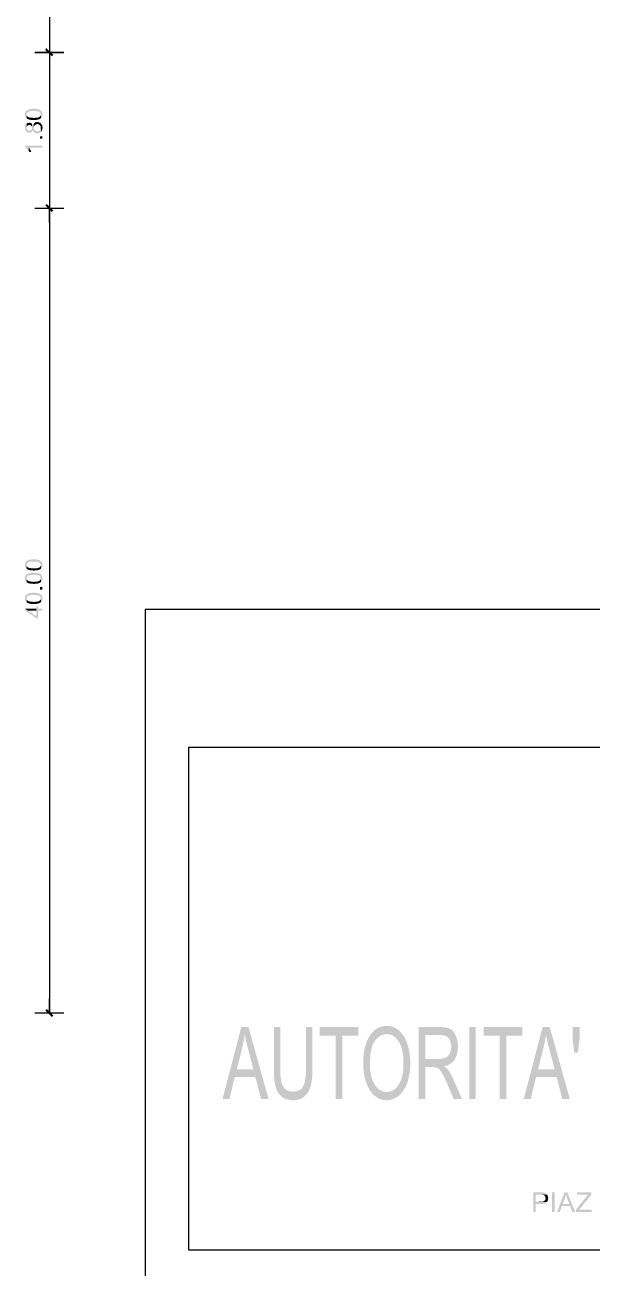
# Model space of a CAD drawing. Header units: millimetres. Extents: x -35.3 to 0.3, y 0.4 to 20.6.
# Drawn here: x -8.16 to -5.58, y 8.47 to 14.14 of the extents above; entities that cross this region are included whole.
import ezdxf

# ---------------------------------------------------------------- set-up
doc = ezdxf.new("R2010")
doc.units = ezdxf.units.MM
doc.layers.add('PDF _Geometria', color=7, linetype='Continuous')
doc.layers.add('PDF _Riempimenti solidi', color=7, linetype='Continuous')

msp = doc.modelspace()

# ---------------------------------------------------------------- hatches: boundary and pattern name
at = {"layer": 'PDF _Riempimenti solidi', "transparency": 33554559}
for points in [[(-8.1635, 13.7302), (-8.1635, 13.7277), (-8.1627, 13.726), (-8.1627, 13.7235), (-8.1618, 13.7218), (-8.161, 13.7193), (-8.1602, 13.7177), (-8.1568, 13.7143), (-8.1552, 13.7127), (-8.1552, 13.7335), (-8.1543, 13.7352), (-8.1535, 13.7368), (-8.1527, 13.7385), (-8.1493, 13.7418), (-8.1485, 13.7418), (-8.1477, 13.7427), (-8.146, 13.7435), (-8.1443, 13.7435), (-8.1427, 13.7443), (-8.141, 13.7443), (-8.1393, 13.7452), (-8.1368, 13.7452), (-8.1343, 13.746), (-8.111, 13.746), (-8.1093, 13.7452), (-8.1068, 13.7452), (-8.1052, 13.7443), (-8.1027, 13.7443), (-8.101, 13.7435), (-8.1002, 13.7427), (-8.0985, 13.7427), (-8.0968, 13.741), (-8.0952, 13.7393), (-8.0935, 13.7377), (-8.0927, 13.736), (-8.0918, 13.7343), (-8.091, 13.7327), (-8.091, 13.7302), (-8.0902, 13.7135), (-8.0885, 13.7152), (-8.0877, 13.716), (-8.086, 13.7177), (-8.0852, 13.7202), (-8.0843, 13.7218), (-8.0835, 13.7235), (-8.0835, 13.726), (-8.0827, 13.7277), (-8.0827, 13.731), (-8.0835, 13.7327), (-8.0835, 13.7377), (-8.0843, 13.7393), (-8.0852, 13.741), (-8.0868, 13.7435), (-8.0877, 13.7443), (-8.0877, 13.7452), (-8.0893, 13.7468), (-8.091, 13.7477), (-8.0927, 13.7493), (-8.0943, 13.7502), (-8.0968, 13.7518), (-8.0985, 13.7527), (-8.101, 13.7535), (-8.1027, 13.7535), (-8.1052, 13.7543), (-8.1068, 13.7552), (-8.111, 13.7552), (-8.1135, 13.756), (-8.1318, 13.756), (-8.1343, 13.7552), (-8.1385, 13.7552), (-8.1402, 13.7543), (-8.1418, 13.7543), (-8.1435, 13.7535), (-8.146, 13.7527), (-8.1477, 13.7527), (-8.1502, 13.751), (-8.1518, 13.7502), (-8.1535, 13.7493), (-8.1552, 13.7485), (-8.1602, 13.7435), (-8.161, 13.7418), (-8.161, 13.741), (-8.1618, 13.7393), (-8.1627, 13.7368), (-8.1627, 13.7352), (-8.1635, 13.7327)], [(-8.1552, 13.7127), (-8.1535, 13.7118), (-8.1518, 13.7102), (-8.1502, 13.7093), (-8.1477, 13.7085), (-8.146, 13.7077), (-8.1452, 13.7077), (-8.1435, 13.7068), (-8.1418, 13.7068), (-8.1393, 13.706), (-8.1377, 13.706), (-8.1352, 13.7052), (-8.126, 13.7052), (-8.1235, 13.7043), (-8.1218, 13.7043), (-8.1193, 13.7052), (-8.111, 13.7052), (-8.1093, 13.706), (-8.1068, 13.706), (-8.1043, 13.7068), (-8.1027, 13.7068), (-8.101, 13.7077), (-8.0985, 13.7085), (-8.0952, 13.7102), (-8.0935, 13.711), (-8.0927, 13.7118), (-8.091, 13.7127), (-8.0902, 13.7135), (-8.091, 13.7302), (-8.091, 13.7277), (-8.0918, 13.726), (-8.0927, 13.7243), (-8.0943, 13.7227), (-8.0952, 13.721), (-8.0977, 13.7193), (-8.0985, 13.7185), (-8.1002, 13.7177), (-8.1018, 13.7168), (-8.1035, 13.7168), (-8.1052, 13.716), (-8.1068, 13.716), (-8.1093, 13.7152), (-8.1168, 13.7152), (-8.1202, 13.7143), (-8.1252, 13.7143), (-8.1277, 13.7152), (-8.136, 13.7152), (-8.1377, 13.716), (-8.1402, 13.716), (-8.1418, 13.7168), (-8.1443, 13.7168), (-8.146, 13.7177), (-8.1468, 13.7185), (-8.1485, 13.7185), (-8.1502, 13.7193), (-8.151, 13.721), (-8.1543, 13.7243), (-8.1552, 13.726), (-8.1552, 13.7302)], [(-8.1635, 13.6693), (-8.1635, 13.6668), (-8.1627, 13.6643), (-8.1627, 13.6618), (-8.161, 13.6585), (-8.1602, 13.656), (-8.1585, 13.6543), (-8.1577, 13.6535), (-8.1568, 13.6527), (-8.1535, 13.6493), (-8.1518, 13.6485), (-8.1493, 13.6477), (-8.1477, 13.6477), (-8.1452, 13.6468), (-8.141, 13.6468), (-8.1393, 13.6477), (-8.1368, 13.6477), (-8.1352, 13.6485), (-8.1335, 13.6502), (-8.1318, 13.651), (-8.1302, 13.6527), (-8.1293, 13.6543), (-8.1277, 13.6568), (-8.1268, 13.6585), (-8.126, 13.656), (-8.1252, 13.6543), (-8.1243, 13.6518), (-8.1227, 13.6502), (-8.1202, 13.6477), (-8.1193, 13.6477), (-8.1177, 13.646), (-8.116, 13.6452), (-8.1135, 13.6443), (-8.1118, 13.6443), (-8.1093, 13.6435), (-8.1052, 13.6435), (-8.1027, 13.6443), (-8.101, 13.6443), (-8.0985, 13.6452), (-8.0968, 13.646), (-8.0952, 13.6468), (-8.0935, 13.6485), (-8.0918, 13.6493), (-8.0902, 13.651), (-8.091, 13.6702), (-8.091, 13.6677), (-8.0918, 13.6652), (-8.0918, 13.6635), (-8.0935, 13.6618), (-8.0943, 13.6602), (-8.0952, 13.6585), (-8.0968, 13.6568), (-8.0993, 13.656), (-8.1027, 13.6543), (-8.1052, 13.6535), (-8.1085, 13.6535), (-8.111, 13.6543), (-8.1127, 13.6552), (-8.1152, 13.656), (-8.1168, 13.6568), (-8.1185, 13.6585), (-8.1193, 13.6593), (-8.121, 13.661), (-8.1218, 13.6635), (-8.1227, 13.6652), (-8.1227, 13.6885), (-8.1243, 13.6868), (-8.1252, 13.6852), (-8.126, 13.6827), (-8.1268, 13.681), (-8.1277, 13.6835), (-8.1293, 13.6852), (-8.1302, 13.6868), (-8.131, 13.6702), (-8.131, 13.666), (-8.1318, 13.6635), (-8.1327, 13.6618), (-8.1343, 13.6602), (-8.1352, 13.6593), (-8.1368, 13.6585), (-8.1393, 13.6577), (-8.141, 13.6568), (-8.1468, 13.6568), (-8.1485, 13.6577), (-8.1502, 13.6593), (-8.1518, 13.6602), (-8.1527, 13.6618), (-8.1543, 13.6635), (-8.1552, 13.6652), (-8.1552, 13.6693), (-8.156, 13.6877), (-8.1577, 13.686), (-8.1577, 13.6852), (-8.1593, 13.6843), (-8.1602, 13.6818), (-8.161, 13.6802), (-8.1627, 13.6768), (-8.1627, 13.6743), (-8.1635, 13.6718)], [(-8.156, 13.6877), (-8.1552, 13.6693), (-8.1552, 13.6735), (-8.1543, 13.6752), (-8.1535, 13.6768), (-8.1518, 13.6785), (-8.151, 13.6802), (-8.1493, 13.681), (-8.1468, 13.6818), (-8.1452, 13.6827), (-8.1418, 13.6827), (-8.1393, 13.6818), (-8.1377, 13.6818), (-8.136, 13.6802), (-8.1343, 13.6793), (-8.1335, 13.6777), (-8.1318, 13.676), (-8.131, 13.6743), (-8.131, 13.6702), (-8.1302, 13.6868), (-8.1318, 13.6885), (-8.1335, 13.6893), (-8.1343, 13.6902), (-8.136, 13.691), (-8.1385, 13.6918), (-8.1402, 13.6927), (-8.1443, 13.6927), (-8.146, 13.6918), (-8.1485, 13.6918), (-8.1502, 13.691), (-8.1527, 13.6902), (-8.1543, 13.6893)], [(-8.1227, 13.6885), (-8.1227, 13.6693), (-8.1227, 13.6735), (-8.1218, 13.676), (-8.121, 13.6777), (-8.1193, 13.6793), (-8.1185, 13.681), (-8.1168, 13.6827), (-8.1135, 13.6843), (-8.111, 13.6852), (-8.1093, 13.686), (-8.1052, 13.686), (-8.1027, 13.6852), (-8.101, 13.6843), (-8.0985, 13.6835), (-8.0968, 13.6827), (-8.0952, 13.681), (-8.0943, 13.6802), (-8.0927, 13.6785), (-8.0918, 13.676), (-8.0918, 13.6743), (-8.091, 13.6718), (-8.091, 13.6702), (-8.0902, 13.651), (-8.0893, 13.6518), (-8.0877, 13.6535), (-8.0868, 13.6552), (-8.086, 13.6568), (-8.0852, 13.6585), (-8.0843, 13.661), (-8.0835, 13.6627), (-8.0835, 13.6652), (-8.0827, 13.6677), (-8.0827, 13.671), (-8.0835, 13.6735), (-8.0835, 13.676), (-8.0843, 13.6777), (-8.0843, 13.6802), (-8.086, 13.6835), (-8.0877, 13.6852), (-8.0885, 13.6868), (-8.0902, 13.6885), (-8.091, 13.6902), (-8.0927, 13.691), (-8.0943, 13.6927), (-8.0968, 13.6935), (-8.0985, 13.6943), (-8.1002, 13.6952), (-8.1027, 13.6952), (-8.1043, 13.696), (-8.1068, 13.696), (-8.1093, 13.6952), (-8.1118, 13.6952), (-8.1135, 13.6943), (-8.116, 13.6943), (-8.1177, 13.6927), (-8.1193, 13.6918), (-8.1202, 13.6918), (-8.1218, 13.6902)], [(-8.0843, 13.6193), (-8.0843, 13.6302), (-8.0952, 13.6302), (-8.0952, 13.6193)], [(-8.1635, 13.5885), (-8.1635, 13.5827), (-8.1627, 13.5818), (-8.161, 13.581), (-8.1593, 13.5802), (-8.1577, 13.5785), (-8.156, 13.5777), (-8.1543, 13.576), (-8.1527, 13.5735), (-8.1518, 13.5727), (-8.1502, 13.571), (-8.1493, 13.5693), (-8.1477, 13.5677), (-8.1468, 13.566), (-8.146, 13.5793), (-8.0843, 13.5793), (-8.0843, 13.5885)], [(-8.1468, 13.566), (-8.146, 13.5635), (-8.1443, 13.5618), (-8.1435, 13.5593), (-8.1343, 13.5593), (-8.1343, 13.5602), (-8.1352, 13.5618), (-8.136, 13.5635), (-8.1368, 13.566), (-8.1377, 13.5677), (-8.141, 13.5727), (-8.1418, 13.5743), (-8.1435, 13.576), (-8.1443, 13.5777), (-8.146, 13.5793)], [(-8.1635, 11.676), (-8.1635, 11.6735), (-8.1627, 11.6718), (-8.1627, 11.6693), (-8.1618, 11.6677), (-8.161, 11.6652), (-8.1602, 11.6635), (-8.1552, 11.6585), (-8.1552, 11.6793), (-8.1543, 11.681), (-8.1535, 11.6827), (-8.1527, 11.6843), (-8.1493, 11.6877), (-8.1485, 11.6877), (-8.1477, 11.6885), (-8.146, 11.6893), (-8.1443, 11.6893), (-8.1427, 11.6902), (-8.141, 11.6902), (-8.1393, 11.691), (-8.1368, 11.691), (-8.1343, 11.6918), (-8.111, 11.6918), (-8.1093, 11.691), (-8.1068, 11.691), (-8.1052, 11.6902), (-8.1027, 11.6902), (-8.101, 11.6893), (-8.1002, 11.6885), (-8.0985, 11.6885), (-8.0977, 11.6877), (-8.0968, 11.6868), (-8.0952, 11.6852), (-8.0935, 11.6835), (-8.0927, 11.6818), (-8.0918, 11.6802), (-8.091, 11.6785), (-8.091, 11.676), (-8.0902, 11.6593), (-8.0885, 11.661), (-8.0877, 11.6618), (-8.086, 11.6635), (-8.0852, 11.666), (-8.0843, 11.6677), (-8.0835, 11.6693), (-8.0835, 11.6718), (-8.0827, 11.6735), (-8.0827, 11.6768), (-8.0835, 11.6785), (-8.0835, 11.6835), (-8.0843, 11.6852), (-8.0852, 11.6868), (-8.0868, 11.6893), (-8.0877, 11.6902), (-8.0877, 11.691), (-8.0893, 11.6927), (-8.091, 11.6935), (-8.0927, 11.6952), (-8.0943, 11.696), (-8.0968, 11.6977), (-8.0985, 11.6985), (-8.101, 11.6993), (-8.1027, 11.6993), (-8.1052, 11.7002), (-8.1068, 11.701), (-8.111, 11.701), (-8.1135, 11.7018), (-8.1318, 11.7018), (-8.1343, 11.701), (-8.1385, 11.701), (-8.1402, 11.7002), (-8.1418, 11.7002), (-8.1435, 11.6993), (-8.146, 11.6985), (-8.1477, 11.6985), (-8.1502, 11.6968), (-8.1518, 11.696), (-8.1535, 11.6952), (-8.1552, 11.6943), (-8.1602, 11.6893), (-8.161, 11.6877), (-8.161, 11.6868), (-8.1618, 11.6852), (-8.1627, 11.6827), (-8.1627, 11.681), (-8.1635, 11.6785)], [(-8.1635, 11.6152), (-8.1635, 11.6127), (-8.1627, 11.611), (-8.1627, 11.6085), (-8.1618, 11.6068), (-8.161, 11.6043), (-8.1602, 11.6027), (-8.1552, 11.5977), (-8.1552, 11.6185), (-8.1543, 11.6202), (-8.1535, 11.6218), (-8.1527, 11.6235), (-8.1493, 11.6268), (-8.1485, 11.6268), (-8.1477, 11.6277), (-8.146, 11.6285), (-8.1443, 11.6285), (-8.1427, 11.6293), (-8.141, 11.6293), (-8.1393, 11.6302), (-8.1368, 11.6302), (-8.1343, 11.631), (-8.111, 11.631), (-8.1093, 11.6302), (-8.1068, 11.6302), (-8.1052, 11.6293), (-8.1027, 11.6293), (-8.101, 11.6285), (-8.1002, 11.6277), (-8.0985, 11.6277), (-8.0977, 11.6268), (-8.0968, 11.626), (-8.0952, 11.6243), (-8.0935, 11.6227), (-8.0927, 11.621), (-8.0918, 11.6193), (-8.091, 11.6177), (-8.091, 11.6152), (-8.0902, 11.5985), (-8.0885, 11.6002), (-8.0877, 11.601), (-8.086, 11.6027), (-8.0852, 11.6052), (-8.0843, 11.6068), (-8.0835, 11.6085), (-8.0835, 11.611), (-8.0827, 11.6127), (-8.0827, 11.616), (-8.0835, 11.6177), (-8.0835, 11.6227), (-8.0843, 11.6243), (-8.0852, 11.626), (-8.0868, 11.6285), (-8.0877, 11.6293), (-8.0877, 11.6302), (-8.0893, 11.6318), (-8.091, 11.6327), (-8.0927, 11.6343), (-8.0943, 11.6352), (-8.0968, 11.6368), (-8.0985, 11.6377), (-8.101, 11.6385), (-8.1027, 11.6385), (-8.1052, 11.6393), (-8.1068, 11.6402), (-8.111, 11.6402), (-8.1135, 11.641), (-8.1318, 11.641), (-8.1343, 11.6402), (-8.1385, 11.6402), (-8.1402, 11.6393), (-8.1418, 11.6393), (-8.1435, 11.6385), (-8.146, 11.6377), (-8.1477, 11.6377), (-8.1502, 11.636), (-8.1518, 11.6352), (-8.1535, 11.6343), (-8.1552, 11.6335), (-8.1602, 11.6285), (-8.161, 11.6268), (-8.161, 11.626), (-8.1618, 11.6243), (-8.1627, 11.6218), (-8.1627, 11.6202), (-8.1635, 11.6177)], [(-8.1552, 11.6585), (-8.1535, 11.6577), (-8.1518, 11.656), (-8.1502, 11.6552), (-8.1477, 11.6543), (-8.146, 11.6535), (-8.1452, 11.6535), (-8.1435, 11.6527), (-8.1418, 11.6527), (-8.1393, 11.6518), (-8.1377, 11.6518), (-8.1352, 11.651), (-8.126, 11.651), (-8.1235, 11.6502), (-8.1218, 11.6502), (-8.1193, 11.651), (-8.111, 11.651), (-8.1093, 11.6518), (-8.1068, 11.6518), (-8.1043, 11.6527), (-8.1027, 11.6527), (-8.101, 11.6535), (-8.0985, 11.6543), (-8.0968, 11.6552), (-8.0952, 11.656), (-8.0935, 11.6568), (-8.0927, 11.6577), (-8.091, 11.6585), (-8.0902, 11.6593), (-8.091, 11.676), (-8.091, 11.6735), (-8.0918, 11.6718), (-8.0927, 11.6702), (-8.0943, 11.6685), (-8.0952, 11.6668), (-8.0977, 11.6652), (-8.0985, 11.6643), (-8.1002, 11.6635), (-8.1018, 11.6627), (-8.1035, 11.6627), (-8.1052, 11.6618), (-8.1068, 11.6618), (-8.1093, 11.661), (-8.1168, 11.661), (-8.1202, 11.6602), (-8.1252, 11.6602), (-8.1277, 11.661), (-8.136, 11.661), (-8.1377, 11.6618), (-8.1402, 11.6618), (-8.1418, 11.6627), (-8.1443, 11.6627), (-8.146, 11.6635), (-8.1468, 11.6643), (-8.1485, 11.6643), (-8.1502, 11.6652), (-8.151, 11.6668), (-8.1543, 11.6702), (-8.1552, 11.6718), (-8.1552, 11.676)], [(-8.1552, 11.5977), (-8.1535, 11.5968), (-8.1518, 11.5952), (-8.1502, 11.5943), (-8.1477, 11.5935), (-8.146, 11.5927), (-8.1452, 11.5927), (-8.1435, 11.5918), (-8.1418, 11.5918), (-8.1393, 11.591), (-8.1377, 11.591), (-8.1352, 11.5902), (-8.126, 11.5902), (-8.1235, 11.5893), (-8.1218, 11.5893), (-8.1193, 11.5902), (-8.111, 11.5902), (-8.1093, 11.591), (-8.1068, 11.591), (-8.1043, 11.5918), (-8.1027, 11.5918), (-8.101, 11.5927), (-8.0985, 11.5935), (-8.0968, 11.5943), (-8.0952, 11.5952), (-8.0935, 11.596), (-8.0927, 11.5968), (-8.091, 11.5977), (-8.0902, 11.5985), (-8.091, 11.6152), (-8.091, 11.6127), (-8.0918, 11.611), (-8.0927, 11.6093), (-8.0943, 11.6077), (-8.0952, 11.606), (-8.0977, 11.6043), (-8.0985, 11.6035), (-8.1002, 11.6027), (-8.1018, 11.6018), (-8.1035, 11.6018), (-8.1052, 11.601), (-8.1068, 11.601), (-8.1093, 11.6002), (-8.1168, 11.6002), (-8.1202, 11.5993), (-8.1252, 11.5993), (-8.1277, 11.6002), (-8.136, 11.6002), (-8.1377, 11.601), (-8.1402, 11.601), (-8.1418, 11.6018), (-8.1443, 11.6018), (-8.146, 11.6027), (-8.1468, 11.6035), (-8.1485, 11.6035), (-8.1502, 11.6043), (-8.151, 11.606), (-8.1543, 11.6093), (-8.1552, 11.611), (-8.1552, 11.6152)], [(-8.0843, 11.5643), (-8.0843, 11.5752), (-8.0952, 11.5752), (-8.0952, 11.5643)], [(-8.1635, 11.5235), (-8.1635, 11.521), (-8.1627, 11.5193), (-8.1627, 11.5168), (-8.1618, 11.5152), (-8.161, 11.5127), (-8.1602, 11.511), (-8.1552, 11.506), (-8.1552, 11.5268), (-8.1543, 11.5285), (-8.1535, 11.5302), (-8.1527, 11.5318), (-8.1493, 11.5352), (-8.1485, 11.5352), (-8.1477, 11.536), (-8.146, 11.5368), (-8.1443, 11.5368), (-8.1427, 11.5377), (-8.141, 11.5377), (-8.1393, 11.5385), (-8.1368, 11.5385), (-8.1343, 11.5393), (-8.111, 11.5393), (-8.1093, 11.5385), (-8.1068, 11.5385), (-8.1052, 11.5377), (-8.1027, 11.5377), (-8.101, 11.5368), (-8.1002, 11.536), (-8.0985, 11.536), (-8.0968, 11.5343), (-8.0952, 11.5327), (-8.0935, 11.531), (-8.0927, 11.5293), (-8.0918, 11.5277), (-8.091, 11.526), (-8.091, 11.5235), (-8.0902, 11.5068), (-8.0885, 11.5085), (-8.0877, 11.5093), (-8.086, 11.511), (-8.0852, 11.5135), (-8.0843, 11.5152), (-8.0835, 11.5168), (-8.0835, 11.5193), (-8.0827, 11.521), (-8.0827, 11.5243), (-8.0835, 11.526), (-8.0835, 11.531), (-8.0843, 11.5327), (-8.0852, 11.5343), (-8.0868, 11.5368), (-8.0877, 11.5377), (-8.0877, 11.5385), (-8.0893, 11.5402), (-8.091, 11.541), (-8.0927, 11.5427), (-8.0943, 11.5435), (-8.0968, 11.5452), (-8.0985, 11.546), (-8.101, 11.5468), (-8.1027, 11.5468), (-8.1052, 11.5477), (-8.1068, 11.5485), (-8.111, 11.5485), (-8.1135, 11.5493), (-8.1318, 11.5493), (-8.1343, 11.5485), (-8.1385, 11.5485), (-8.1402, 11.5477), (-8.1418, 11.5477), (-8.1435, 11.5468), (-8.146, 11.546), (-8.1477, 11.546), (-8.1502, 11.5443), (-8.1518, 11.5435), (-8.1535, 11.5427), (-8.1552, 11.5418), (-8.1602, 11.5368), (-8.161, 11.5352), (-8.161, 11.5343), (-8.1618, 11.5327), (-8.1627, 11.5302), (-8.1627, 11.5285), (-8.1635, 11.526)], [(-8.1552, 11.506), (-8.1535, 11.5052), (-8.1518, 11.5035), (-8.1502, 11.5027), (-8.1477, 11.5018), (-8.146, 11.501), (-8.1452, 11.501), (-8.1435, 11.5002), (-8.1418, 11.5002), (-8.1393, 11.4993), (-8.1377, 11.4993), (-8.1352, 11.4985), (-8.126, 11.4985), (-8.1235, 11.4977), (-8.1218, 11.4977), (-8.1193, 11.4985), (-8.111, 11.4985), (-8.1093, 11.4993), (-8.1068, 11.4993), (-8.1043, 11.5002), (-8.1027, 11.5002), (-8.101, 11.501), (-8.0985, 11.5018), (-8.0968, 11.5027), (-8.0952, 11.5035), (-8.0935, 11.5043), (-8.0927, 11.5052), (-8.091, 11.506), (-8.0902, 11.5068), (-8.091, 11.5235), (-8.091, 11.521), (-8.0918, 11.5193), (-8.0927, 11.5177), (-8.0943, 11.516), (-8.0952, 11.5143), (-8.0977, 11.5127), (-8.0985, 11.5118), (-8.1002, 11.511), (-8.1018, 11.5102), (-8.1035, 11.5102), (-8.1052, 11.5093), (-8.1068, 11.5093), (-8.1093, 11.5085), (-8.1168, 11.5085), (-8.1202, 11.5077), (-8.1252, 11.5077), (-8.1277, 11.5085), (-8.136, 11.5085), (-8.1377, 11.5093), (-8.1402, 11.5093), (-8.1418, 11.5102), (-8.1443, 11.5102), (-8.146, 11.511), (-8.1468, 11.5118), (-8.1485, 11.5118), (-8.1502, 11.5127), (-8.151, 11.5143), (-8.1543, 11.5177), (-8.1552, 11.5193), (-8.1552, 11.5235)], [(-8.1627, 11.4768), (-8.1627, 11.4693), (-8.1118, 11.4335), (-8.1035, 11.4335), (-8.1035, 11.4677), (-8.0843, 11.4677), (-8.0843, 11.4768), (-8.1035, 11.4768), (-8.1035, 11.4877), (-8.1118, 11.4877), (-8.1118, 11.4427), (-8.1477, 11.4677)], [(-8.1627, 11.4768), (-8.1477, 11.4677), (-8.1118, 11.4677), (-8.1118, 11.4427), (-8.1118, 11.4768)], [(-7.1443, 9.5693), (-7.1768, 9.5693), (-7.2627, 9.241), (-7.231, 9.241), (-7.2068, 9.341), (-7.1127, 9.341), (-7.1977, 9.376), (-7.1735, 9.4718), (-7.1735, 9.4727), (-7.171, 9.4818), (-7.1693, 9.4902), (-7.1677, 9.4993), (-7.1652, 9.5077), (-7.1643, 9.5168), (-7.1627, 9.526), (-7.161, 9.5343)], [(-7.1443, 9.5693), (-7.161, 9.5343), (-7.1602, 9.5285), (-7.1585, 9.521), (-7.1568, 9.5135), (-7.1552, 9.5052), (-7.1527, 9.496), (-7.1502, 9.4868), (-7.1485, 9.4768), (-7.1452, 9.4668), (-7.1218, 9.376), (-7.1977, 9.376), (-7.1127, 9.341), (-7.0868, 9.241), (-7.0527, 9.241)], [(-6.9993, 9.5693), (-7.0285, 9.5693), (-7.0285, 9.356), (-7.0277, 9.346), (-7.0268, 9.3368), (-7.026, 9.3277), (-7.0252, 9.3193), (-7.0235, 9.3118), (-7.0218, 9.3043), (-7.0202, 9.2977), (-7.0202, 9.2968), (-7.0177, 9.2893), (-7.0143, 9.281), (-7.011, 9.2743), (-6.9427, 9.2752), (-6.946, 9.2752), (-6.9527, 9.276), (-6.9585, 9.2768), (-6.9643, 9.2793), (-6.9702, 9.2818), (-6.9752, 9.286), (-6.9793, 9.2893), (-6.9835, 9.2952), (-6.9877, 9.3018), (-6.991, 9.3093), (-6.9935, 9.3168), (-6.9952, 9.3235), (-6.996, 9.3302), (-6.9977, 9.3385), (-6.9985, 9.3477), (-6.9985, 9.3577), (-6.9993, 9.3685), (-6.9993, 9.3802)], [(-6.8527, 9.5693), (-6.8827, 9.5693), (-6.8827, 9.3593), (-6.8835, 9.3485), (-6.8843, 9.3385), (-6.886, 9.3293), (-6.8868, 9.321), (-6.8893, 9.3135), (-6.891, 9.3068), (-6.8935, 9.3018), (-6.896, 9.2968), (-6.8968, 9.2952), (-6.901, 9.2902), (-6.9052, 9.286), (-6.9102, 9.2827), (-6.9152, 9.2802), (-6.9218, 9.2777), (-6.9277, 9.276), (-6.9352, 9.2752), (-6.9427, 9.2752), (-7.011, 9.2743), (-7.0068, 9.2677), (-7.0018, 9.2618), (-6.9918, 9.2518), (-6.9893, 9.2493), (-6.9843, 9.246), (-6.9785, 9.2435), (-6.9735, 9.241), (-6.9668, 9.2393), (-6.961, 9.2377), (-6.9543, 9.2368), (-6.9477, 9.236), (-6.9343, 9.236), (-6.9277, 9.2368), (-6.921, 9.2377), (-6.9143, 9.2393), (-6.9085, 9.241), (-6.9027, 9.2435), (-6.8927, 9.2502), (-6.8877, 9.2543), (-6.8827, 9.2593), (-6.8777, 9.2652), (-6.8727, 9.2718), (-6.8693, 9.2785), (-6.866, 9.2852), (-6.8627, 9.2935), (-6.8602, 9.301), (-6.8593, 9.306), (-6.8577, 9.3135), (-6.856, 9.3218), (-6.8552, 9.3302), (-6.8543, 9.3385), (-6.8535, 9.3485), (-6.8535, 9.3585), (-6.8527, 9.3685), (-6.8527, 9.3793)], [(-6.6427, 9.5693), (-6.8202, 9.5693), (-6.8202, 9.5302), (-6.746, 9.5302), (-6.746, 9.241), (-6.7168, 9.241), (-6.7168, 9.5302), (-6.6427, 9.5302)], [(-6.5827, 9.541), (-6.5868, 9.5352), (-6.591, 9.5285), (-6.5935, 9.526), (-6.5968, 9.5193), (-6.6002, 9.5127), (-6.6035, 9.506), (-6.606, 9.4993), (-6.6085, 9.4918), (-6.611, 9.4835), (-6.6135, 9.476), (-6.6152, 9.4677), (-6.6168, 9.4585), (-6.6185, 9.4502), (-6.6193, 9.441), (-6.621, 9.421), (-6.621, 9.3885), (-6.6202, 9.3802), (-6.6193, 9.371), (-6.6185, 9.3618), (-6.6168, 9.3535), (-6.6152, 9.3443), (-6.6135, 9.336), (-6.611, 9.3277), (-6.6085, 9.3193), (-6.6077, 9.3177), (-6.6052, 9.3093), (-6.6018, 9.3018), (-6.5977, 9.2943), (-6.5943, 9.2868), (-6.5902, 9.281), (-6.5852, 9.2743), (-6.581, 9.2685), (-6.576, 9.2635), (-6.571, 9.2585), (-6.5677, 9.2552), (-6.5618, 9.251), (-6.5568, 9.2477), (-6.551, 9.2443), (-6.5452, 9.2418), (-6.5393, 9.2393), (-6.5335, 9.2377), (-6.5268, 9.2368), (-6.521, 9.236), (-6.5068, 9.236), (-6.501, 9.2368), (-6.4943, 9.2385), (-6.4885, 9.2402), (-6.4827, 9.2418), (-6.4768, 9.2452), (-6.471, 9.2485), (-6.4652, 9.2518), (-6.4593, 9.256), (-6.4585, 9.2577), (-6.4527, 9.2618), (-6.4485, 9.2668), (-6.4435, 9.2727), (-6.5143, 9.2727), (-6.521, 9.2735), (-6.5268, 9.2743), (-6.5335, 9.276), (-6.5385, 9.2785), (-6.5443, 9.2818), (-6.5502, 9.2852), (-6.5552, 9.2893), (-6.5593, 9.2952), (-6.5643, 9.301), (-6.5685, 9.3068), (-6.5702, 9.3085), (-6.5735, 9.3152), (-6.5768, 9.3218), (-6.5793, 9.3293), (-6.5827, 9.3368), (-6.5843, 9.3443), (-6.586, 9.3527), (-6.5877, 9.3618), (-6.5893, 9.3702), (-6.5902, 9.3802), (-6.5902, 9.3902), (-6.591, 9.4002), (-6.591, 9.4085), (-6.5902, 9.4202), (-6.5893, 9.4302), (-6.5885, 9.4402), (-6.5877, 9.4493), (-6.586, 9.4585), (-6.5843, 9.4668), (-6.5827, 9.4743), (-6.5802, 9.4818), (-6.5777, 9.4885), (-6.5743, 9.4952), (-6.571, 9.501), (-6.5677, 9.506), (-6.5643, 9.511), (-6.5543, 9.521), (-6.5493, 9.5252), (-6.5435, 9.5293), (-6.5385, 9.5318), (-6.5327, 9.5343), (-6.526, 9.536), (-6.5202, 9.5368), (-6.5135, 9.5377)], [(-6.5143, 9.5752), (-6.521, 9.5743), (-6.5277, 9.5735), (-6.5343, 9.5727), (-6.5402, 9.571), (-6.546, 9.5685), (-6.5518, 9.566), (-6.5568, 9.5635), (-6.5627, 9.5593), (-6.5677, 9.556), (-6.5777, 9.546), (-6.5827, 9.541), (-6.5135, 9.5377), (-6.5085, 9.5368), (-6.5027, 9.536), (-6.496, 9.5343), (-6.4902, 9.5327), (-6.4843, 9.5293), (-6.4793, 9.5252), (-6.4735, 9.521), (-6.4693, 9.5168), (-6.4652, 9.511), (-6.4602, 9.5052), (-6.4568, 9.4985), (-6.4527, 9.491), (-6.4493, 9.4835), (-6.4468, 9.4752), (-6.4452, 9.4677), (-6.4427, 9.4602), (-6.441, 9.4518), (-6.4402, 9.4427), (-6.4385, 9.4343), (-6.4385, 9.4243), (-6.4377, 9.4152), (-6.4377, 9.3868), (-6.4385, 9.3768), (-6.4393, 9.3677), (-6.441, 9.3585), (-6.4443, 9.3418), (-6.4468, 9.3343), (-6.4493, 9.3268), (-6.4527, 9.3202), (-6.456, 9.3135), (-6.4593, 9.3077), (-6.4602, 9.306), (-6.4643, 9.3002), (-6.4685, 9.2943), (-6.4735, 9.2893), (-6.4785, 9.2852), (-6.4843, 9.281), (-6.4893, 9.2785), (-6.4952, 9.276), (-6.5018, 9.2743), (-6.5077, 9.2735), (-6.5143, 9.2727), (-6.4435, 9.2727), (-6.4393, 9.2785), (-6.4352, 9.2852), (-6.431, 9.2918), (-6.4268, 9.2993), (-6.4235, 9.3077), (-6.421, 9.3152), (-6.4202, 9.3168), (-6.4177, 9.3243), (-6.4152, 9.3327), (-6.4135, 9.341), (-6.4118, 9.3493), (-6.4102, 9.3585), (-6.4093, 9.3668), (-6.4085, 9.376), (-6.4077, 9.3852), (-6.4068, 9.3952), (-6.4068, 9.4143), (-6.4077, 9.4243), (-6.4085, 9.4335), (-6.4093, 9.4427), (-6.4102, 9.451), (-6.4118, 9.4602), (-6.4135, 9.4685), (-6.4152, 9.4768), (-6.4177, 9.4852), (-6.4202, 9.4927), (-6.421, 9.4943), (-6.4235, 9.5027), (-6.4268, 9.5102), (-6.4302, 9.5177), (-6.4343, 9.5243), (-6.4385, 9.531), (-6.4427, 9.5368), (-6.4527, 9.5485), (-6.4577, 9.5527), (-6.4602, 9.5552), (-6.466, 9.5593), (-6.471, 9.5627), (-6.4768, 9.566), (-6.4827, 9.5685), (-6.4885, 9.571), (-6.4952, 9.5727), (-6.501, 9.5735), (-6.5077, 9.5743)], [(-6.2693, 9.5693), (-6.3685, 9.5693), (-6.3685, 9.241), (-6.3385, 9.241), (-6.3385, 9.3868), (-6.3043, 9.3868), (-6.2527, 9.3902), (-6.2477, 9.3918), (-6.241, 9.3935), (-6.2343, 9.396), (-6.2285, 9.3993), (-6.2227, 9.4027), (-6.2177, 9.406), (-6.2127, 9.411), (-6.2085, 9.4152), (-6.2043, 9.421), (-6.2035, 9.4218), (-6.3385, 9.4243), (-6.3385, 9.5327), (-6.2677, 9.5327), (-6.2043, 9.5402), (-6.2085, 9.546), (-6.2127, 9.5518), (-6.2177, 9.5568), (-6.2235, 9.5602), (-6.2252, 9.561), (-6.2302, 9.5635), (-6.2352, 9.5652), (-6.241, 9.566), (-6.2468, 9.5677), (-6.2535, 9.5685), (-6.261, 9.5685)], [(-6.2043, 9.5402), (-6.2677, 9.5327), (-6.2652, 9.5327), (-6.2577, 9.5318), (-6.251, 9.531), (-6.2452, 9.5285), (-6.2402, 9.526), (-6.2352, 9.5218), (-6.231, 9.5177), (-6.2277, 9.5127), (-6.2243, 9.5052), (-6.2218, 9.4977), (-6.2202, 9.4885), (-6.2202, 9.476), (-6.221, 9.4668), (-6.2227, 9.4585), (-6.226, 9.4502), (-6.2277, 9.446), (-6.2327, 9.4393), (-6.2377, 9.4343), (-6.2435, 9.431), (-6.2443, 9.4302), (-6.2485, 9.4285), (-6.2543, 9.4268), (-6.261, 9.4252), (-6.2677, 9.4243), (-6.3385, 9.4243), (-6.2035, 9.4218), (-6.2002, 9.4293), (-6.1968, 9.4368), (-6.1943, 9.4443), (-6.1918, 9.4527), (-6.1902, 9.461), (-6.1893, 9.4702), (-6.1893, 9.486), (-6.1902, 9.4952), (-6.191, 9.5043), (-6.1935, 9.5127), (-6.196, 9.521), (-6.1985, 9.5293), (-6.2002, 9.5327)], [(-6.1085, 9.241), (-6.1085, 9.5693), (-6.1377, 9.5693), (-6.1377, 9.241)], [(-5.8952, 9.5693), (-6.0727, 9.5693), (-6.0727, 9.5302), (-5.9985, 9.5302), (-5.9985, 9.241), (-5.9693, 9.241), (-5.9693, 9.5302), (-5.8952, 9.5302)], [(-5.771, 9.5693), (-5.8035, 9.5693), (-5.8893, 9.241), (-5.8577, 9.241), (-5.8335, 9.341), (-5.7393, 9.341), (-5.8243, 9.376), (-5.8002, 9.4718), (-5.8002, 9.4727), (-5.7977, 9.4818), (-5.796, 9.4902), (-5.7943, 9.4993), (-5.7927, 9.5077), (-5.791, 9.5168), (-5.7893, 9.526), (-5.7877, 9.5343)], [(-5.771, 9.5693), (-5.7877, 9.5343), (-5.7868, 9.5285), (-5.7852, 9.521), (-5.7835, 9.5135), (-5.7818, 9.5052), (-5.7793, 9.496), (-5.7777, 9.4868), (-5.7752, 9.4768), (-5.7718, 9.4668), (-5.7485, 9.376), (-5.8243, 9.376), (-5.7393, 9.341), (-5.7135, 9.241), (-5.6793, 9.241)], [(-5.6593, 9.4527), (-5.6668, 9.5143), (-5.6668, 9.5693), (-5.6352, 9.5693), (-5.6352, 9.5143), (-5.6427, 9.4527)], [(-6.2527, 9.3902), (-6.3043, 9.3868), (-6.2993, 9.3868), (-6.2927, 9.386), (-6.2877, 9.3852), (-6.286, 9.3843), (-6.2802, 9.381), (-6.2743, 9.3768), (-6.2727, 9.3752), (-6.2685, 9.3702), (-6.2643, 9.3627), (-6.2593, 9.3543), (-6.256, 9.3493), (-6.2535, 9.3427), (-6.2493, 9.336), (-6.246, 9.3277), (-6.2418, 9.3193), (-6.2377, 9.3093), (-6.2085, 9.241), (-6.171, 9.241), (-6.2102, 9.3302), (-6.211, 9.3318), (-6.2143, 9.3402), (-6.2185, 9.3477), (-6.2227, 9.3552), (-6.226, 9.3618), (-6.2302, 9.3685), (-6.2343, 9.3743), (-6.236, 9.376), (-6.2402, 9.381), (-6.246, 9.3852)], [(-5.8127, 8.8152), (-5.846, 8.8152), (-5.846, 8.726), (-5.8343, 8.726), (-5.8343, 8.7627), (-5.8035, 8.7627), (-5.801, 8.7635), (-5.7985, 8.7635), (-5.796, 8.7643), (-5.7935, 8.7652), (-5.7885, 8.7677), (-5.7868, 8.7693), (-5.7852, 8.7702), (-5.7843, 8.7718), (-5.8343, 8.7727), (-5.8343, 8.8052), (-5.7827, 8.8052), (-5.7843, 8.8077), (-5.786, 8.8093), (-5.7877, 8.8102), (-5.7893, 8.8118), (-5.7918, 8.8127), (-5.7935, 8.8135), (-5.796, 8.8143), (-5.7993, 8.8143), (-5.8002, 8.8152), (-5.8093, 8.8152)], [(-5.7827, 8.8052), (-5.8118, 8.8052), (-5.8068, 8.8052), (-5.8043, 8.8043), (-5.8002, 8.8043), (-5.7968, 8.8027), (-5.7943, 8.801), (-5.7927, 8.7985), (-5.7918, 8.7968), (-5.791, 8.7943), (-5.7902, 8.7918), (-5.7902, 8.7877), (-5.791, 8.7852), (-5.791, 8.7827), (-5.7918, 8.781), (-5.7935, 8.7785), (-5.7952, 8.7768), (-5.8002, 8.7743), (-5.8027, 8.7735), (-5.8052, 8.7735), (-5.8085, 8.7727), (-5.8343, 8.7727), (-5.7843, 8.7718), (-5.7827, 8.7735), (-5.7818, 8.7752), (-5.7802, 8.7777), (-5.7793, 8.7802), (-5.7793, 8.7818), (-5.7785, 8.7843), (-5.7785, 8.7868), (-5.7777, 8.7893), (-5.7777, 8.7902), (-5.7785, 8.7927), (-5.7785, 8.7952), (-5.7793, 8.7977), (-5.7802, 8.7993), (-5.781, 8.8018), (-5.7818, 8.8035)], [(-5.7485, 8.726), (-5.7485, 8.8152), (-5.7602, 8.8152), (-5.7602, 8.726)], [(-5.691, 8.8152), (-5.7035, 8.8152), (-5.7377, 8.726), (-5.7252, 8.726), (-5.7152, 8.7535), (-5.6777, 8.7535), (-5.7118, 8.7627), (-5.7018, 8.7893), (-5.701, 8.7918), (-5.7002, 8.7943), (-5.7002, 8.7968), (-5.6993, 8.7985), (-5.6985, 8.801), (-5.6977, 8.8035), (-5.6977, 8.806)], [(-5.691, 8.8152), (-5.6977, 8.806), (-5.696, 8.8027), (-5.696, 8.8002), (-5.6952, 8.7977), (-5.6943, 8.7952), (-5.6927, 8.7927), (-5.6918, 8.7902), (-5.691, 8.7877), (-5.6818, 8.7627), (-5.7118, 8.7627), (-5.6777, 8.7535), (-5.6677, 8.726), (-5.6543, 8.726)], [(-5.5818, 8.8152), (-5.646, 8.8152), (-5.646, 8.8052), (-5.596, 8.8052), (-5.5968, 8.8035), (-5.5985, 8.8018), (-5.6002, 8.8002), (-5.6018, 8.7985), (-5.6035, 8.796), (-5.6052, 8.7943), (-5.651, 8.7368), (-5.651, 8.726), (-5.5802, 8.726), (-5.5802, 8.7368), (-5.6377, 8.7368), (-5.6318, 8.7427), (-5.5818, 8.8052)]]:
    msp.add_hatch(color=256, dxfattribs=at).paths.add_polyline_path(points)

# ---------------------------------------------------------------- linework, layer by layer
at = {"layer": 'PDF _Geometria', "lineweight": 25}
for points in [[(-8.0518, 17.7718), (-8.0518, 17.706), (-8.0518, 16.8743), (-8.0518, 14.0127), (-8.0518, 13.946), (-8.0518, 13.3035)], [(-8.1177, 13.3035), (-7.9852, 13.3035)], [(-8.0518, 13.2377), (-8.0518, 13.3035), (-8.0518, 9.6335), (-8.0518, 9.7002)], [(-8.1177, 9.6335), (-7.9852, 9.6335)]]:
    msp.add_lwpolyline(points, dxfattribs=at)
for points in [[(-7.9852, 14.0127), (-8.1177, 14.0127)], [(0.259, 11.4727), (-7.6152, 11.4727), (-7.6152, 0.3843), (0.259, 0.3843)], [(0.0615, 8.5543), (0.0615, 10.8435), (-7.4177, 10.8435), (-7.4177, 8.5543)]]:
    msp.add_lwpolyline(points, close=True, dxfattribs=at)
at = {"layer": 'PDF _Geometria', "lineweight": 50}
msp.add_lwpolyline([(-8.0377, 13.9985), (-8.066, 14.0268)], close=True, dxfattribs=at)
for points in [[(-8.066, 13.3177), (-8.0377, 13.2893)], [(-8.066, 9.6477), (-8.0377, 9.6193)]]:
    msp.add_lwpolyline(points, dxfattribs=at)

doc.saveas('drawing.dxf')
